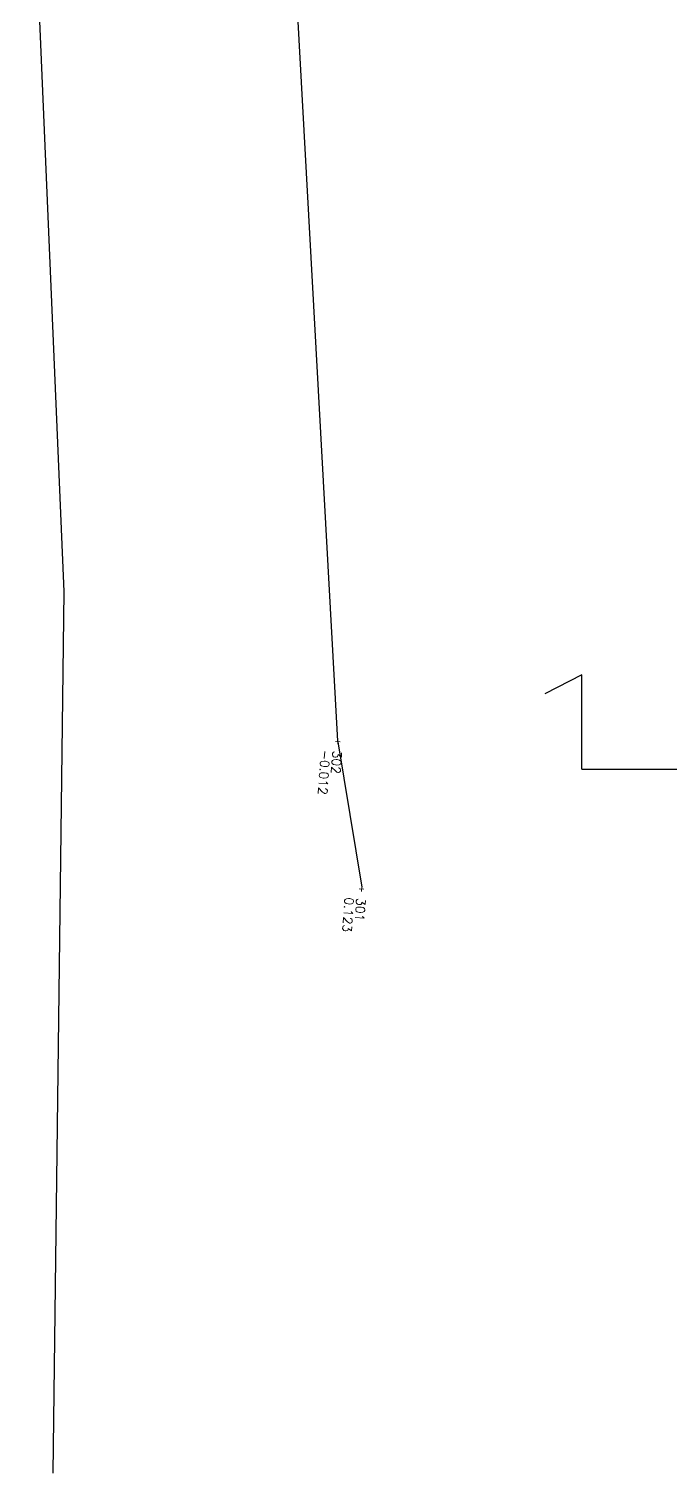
# Model space of a CAD drawing. Header units: metres. Extents: x -2057 to 8255, y -892 to 9175.
# Drawn here: x 5632 to 6340, y 597 to 2195 of the extents above; entities that cross this region are included whole.
import ezdxf

# ---------------------------------------------------------------- set-up
doc = ezdxf.new("R2010")
doc.units = ezdxf.units.M
doc.header["$LTSCALE"] = 10
doc.header["$PDMODE"] = 35
doc.header["$PDSIZE"] = 0.1
for name, color, linetype, lineweight in [('PT_TOPOG_CENTRO', 5, 'Continuous', 0), ('PT_TOPOG_NOME', 5, 'Continuous', 0), ('PT_TOPOG_QUOT', 10, 'Continuous', 0), ('PT_TOPOG_SIMB', 5, 'Continuous', 0)]:
    doc.layers.add(name, color=color, linetype=linetype, lineweight=lineweight)
doc.layers.add('Testi', color=3, linetype='Continuous')
doc.styles.get("Standard").update_dxf_attribs({"font": 'romans.shx'})

# ---------------------------------------------------------------- blocks, each defined once
blk = doc.blocks.new('TPD_Standard')
at = {"layer": 'PT_TOPOG_CENTRO', "linetype": 'Continuous'}
blk.add_point((0, 0), dxfattribs=at)
at = {"layer": 'PT_TOPOG_SIMB', "linetype": 'Continuous'}
for p, q in [((0.05, 0), (-0.05, 0)), ((0, 0.05), (0, -0.05))]:
    blk.add_line(p, q, dxfattribs=at)
at = {"layer": 'PT_TOPOG_NOME', "linetype": 'Continuous', "lineweight": 0}
blk.add_attdef('Nome', (0, 0), '', height=0.2, dxfattribs=at)
at = {"layer": 'PT_TOPOG_QUOT', "linetype": 'Continuous', "lineweight": 0}
blk.add_attdef('Quota', (0, 0), '', height=0.2, dxfattribs=at)

msp = doc.modelspace()

# ---------------------------------------------------------------- linework, layer by layer
for p, q in [((5670.6437, 1572.3182), (5631.5665, 2485.2862)), ((5920.5775, 2354.2473), (5972.7843, 1407.0113)), ((5658.3362, 597.4934), (5670.6437, 1572.3182)), ((5973.1253, 1406.315), (5999.56, 1245.5293))]:
    msp.add_line(p, q)
at = {"layer": 'Testi'}
for p, q in [((6242.8424, 1480.2126), (6201.8259, 1459.2383)), ((6242.8424, 1375.7912), (6242.8424, 1480.2126)), ((6242.8424, 1375.7912), (7623.7961, 1375.7912))]:
    msp.add_line(p, q, dxfattribs=at)

# ---------------------------------------------------------------- block references
at = {"layer": 'PT_TOPOG_CENTRO', "linetype": 'Continuous'}
ref = msp.add_blockref('TPD_Standard', (5973.1253, 1406.315), dxfattribs=dict(at, xscale=50.00000000000001, yscale=50.00000000000001, zscale=50.00000000000001, rotation=266.21294171674))
ref.add_attrib('Nome', '302', (5967.4757, 1396.6671), dxfattribs={"layer": 'PT_TOPOG_NOME', "linetype": 'Continuous', "lineweight": 0, "height": 10, "rotation": 266.2129417})
ref.add_attrib('Quota', '-0.012', (5954.5041, 1397.5257), dxfattribs={"layer": 'PT_TOPOG_QUOT', "linetype": 'Continuous', "lineweight": 0, "height": 10, "rotation": 266.2129417})
ref = msp.add_blockref('TPD_Standard', (5999.3563, 1243.2695), dxfattribs=dict(at, xscale=50.00000000000001, yscale=50.00000000000001, zscale=50.00000000000001, rotation=266.21294171674))
ref.add_attrib('Nome', '301', (5993.7067, 1233.6216), dxfattribs={"layer": 'PT_TOPOG_NOME', "linetype": 'Continuous', "lineweight": 0, "height": 10, "rotation": 266.2129417})
ref.add_attrib('Quota', '0.123', (5980.7351, 1234.4802), dxfattribs={"layer": 'PT_TOPOG_QUOT', "linetype": 'Continuous', "lineweight": 0, "height": 10, "rotation": 266.2129417})

doc.saveas('drawing.dxf')
